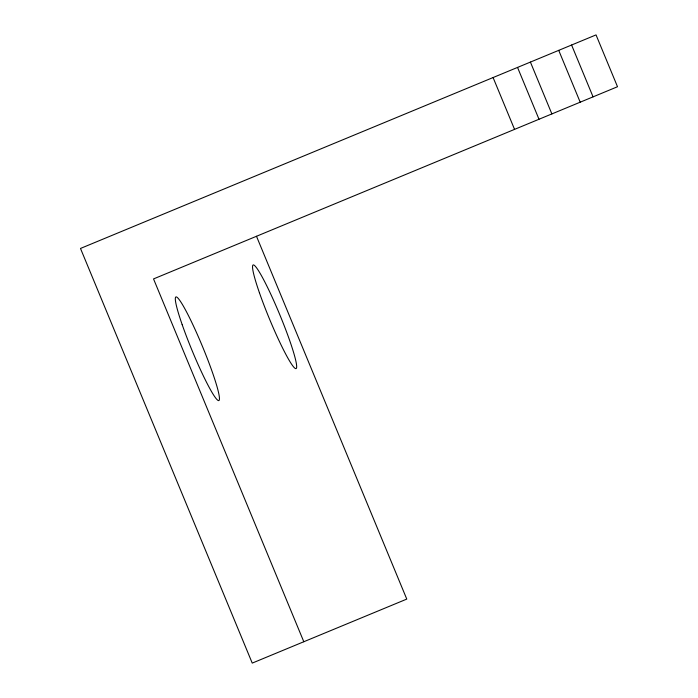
<?xml version="1.0" encoding="UTF-8"?>
<svg xmlns="http://www.w3.org/2000/svg" width="698" height="698" viewBox="0 0 698 698"><rect width="100%" height="100%" fill="white"/><g stroke="black" fill="none" stroke-linecap="round" stroke-linejoin="round"><path stroke-width="1.05" d="M571.592 45.03L593.064 96.856M558.723 50.361L580.195 102.187M530.41 62.087L551.874 113.922M517.541 67.418L539.004 119.253M493.085 77.548L514.557 129.374M256.489 236.273L406.777 599.093L252.24 663.1L80.488 248.453L596.04 34.9L617.512 86.735L153.534 278.921L303.813 641.741M182.187 324.666A56.102 5.575 67.5 0 0 218.849 400.565A56.102 5.575 67.5 0 0 191.104 320.975A56.102 5.575 67.5 0 0 182.187 324.666M259.403 292.68A56.102 5.575 67.5 0 0 296.065 368.579A56.102 5.575 67.5 0 0 268.32 288.989A56.102 5.575 67.5 0 0 259.403 292.68"/></g></svg>
